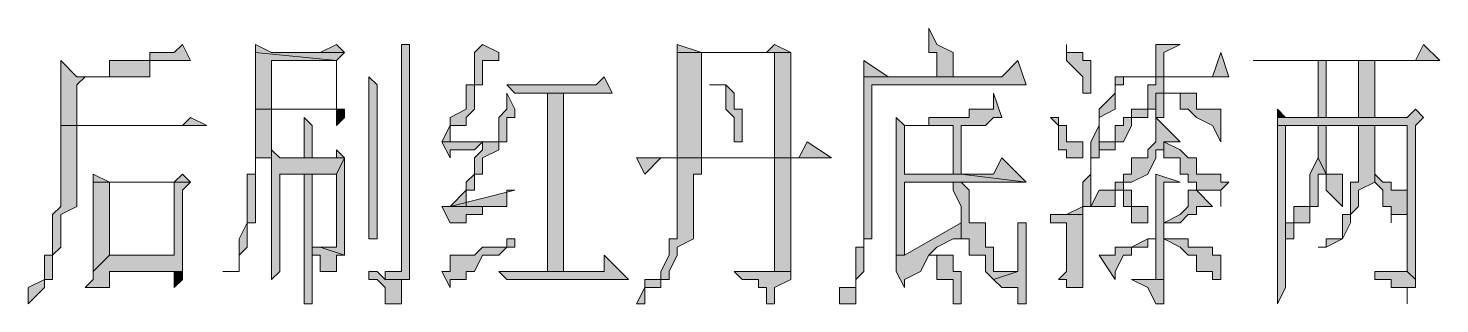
# Model space of a CAD drawing. Header units: millimetres. Extents: x 20 to 821, y 1 to 1134.
# Drawn here: x 651.24 to 682.56, y 581.18 to 587.3 of the extents above; entities that cross this region are included whole.
import ezdxf

# ---------------------------------------------------------------- set-up
doc = ezdxf.new("R2010")
doc.units = ezdxf.units.MM
doc.layers.add('1', color=7, linetype='Continuous')

msp = doc.modelspace()

# ---------------------------------------------------------------- hatches: boundary and pattern name
h = msp.add_hatch(color=0)
h.dxf.hatch_style = 2
h.paths.add_polyline_path([(671.22, 587.301732), (671.22, 586.761732), (671.4, 586.761732), (671.4, 586.221732), (670.32, 586.221732), (671.76, 586.221732), (671.76, 586.581732), (671.76, 586.761732), (671.4, 586.941732)])
h = msp.add_hatch(color=0)
h.dxf.hatch_style = 2
h.paths.add_polyline_path([(654.66, 586.941732), (654.48, 586.761732), (653.94, 586.761732), (653.94, 586.581732), (653.76, 586.581732), (654.84, 586.581732)])
h = msp.add_hatch(color=0)
h.dxf.hatch_style = 2
h.paths.add_polyline_path([(656.28, 586.941732), (656.28, 586.761732), (658.08, 586.581732), (658.08, 585.501732), (656.64, 585.501732), (656.28, 585.501732), (656.28, 585.321732), (656.28, 584.061732), (656.1, 584.061732), (656.1, 583.161732), (656.1, 582.981732), (655.92, 582.621732), (655.92, 581.901732), (655.56, 581.901732), (655.92, 581.901732), (655.92, 582.261732), (656.1, 582.441732), (656.1, 582.981732), (656.28, 582.981732), (656.28, 584.421732), (656.64, 584.421732), (656.64, 585.501732), (658.08, 585.501732), (658.08, 586.581732), (658.26, 586.761732), (656.64, 586.761732)])
h = msp.add_hatch(color=0)
h.dxf.hatch_style = 2
h.paths.add_polyline_path([(658.08, 586.941732), (657.72, 586.761732), (656.64, 586.761732), (658.26, 586.761732)])
h = msp.add_hatch(color=0)
h.dxf.hatch_style = 2
h.paths.add_polyline_path([(659.52, 586.941732), (659.52, 581.901732), (659.16, 581.901732), (659.16, 581.721732), (659.7, 581.721732), (659.7, 586.941732)])
h = msp.add_hatch(color=0)
h.dxf.hatch_style = 2
h.paths.add_polyline_path([(661.32, 586.941732), (661.14, 586.761732), (661.14, 586.041732), (660.96, 586.041732), (660.96, 585.501732), (660.6, 585.321732), (660.6, 585.141732), (660.42, 584.781732), (660.6, 584.781732), (660.6, 585.141732), (660.96, 585.141732), (660.96, 585.321732), (661.14, 585.501732), (661.14, 586.041732), (661.32, 586.041732), (661.32, 586.581732), (661.68, 586.581732), (661.68, 586.761732)])
h = msp.add_hatch(color=0)
h.dxf.hatch_style = 2
h.paths.add_polyline_path([(667.8, 586.941732), (667.62, 586.761732), (665.64, 586.761732), (665.64, 586.581732), (665.64, 584.421732), (666.18, 584.421732), (666.18, 586.761732), (667.8, 586.761732), (668.16, 586.761732)])
h = msp.add_hatch(color=0)
h.dxf.hatch_style = 2
h.paths.add_polyline_path([(665.64, 586.941732), (665.64, 586.761732), (666.18, 586.761732)])
h = msp.add_hatch(color=0)
h.dxf.hatch_style = 2
h.paths.add_polyline_path([(674.28, 586.941732), (674.28, 586.581732), (674.64, 586.221732), (674.64, 585.861732), (674.82, 585.861732), (674.82, 586.581732), (674.64, 586.581732), (674.64, 586.761732), (674.28, 586.761732)])
h = msp.add_hatch(color=0)
h.dxf.hatch_style = 2
h.paths.add_polyline_path([(676.26, 586.941732), (676.26, 586.221732), (676.44, 586.221732), (676.44, 586.761732), (676.8, 586.941732)])
h = msp.add_hatch(color=0)
h.dxf.hatch_style = 2
h.paths.add_polyline_path([(682.2, 586.941732), (682.02, 586.581732), (678.42, 586.581732), (678.6, 586.581732), (682.56, 586.581732)])
h = msp.add_hatch(color=0)
h.dxf.hatch_style = 2
h.paths.add_polyline_path([(656.28, 586.761732), (656.28, 585.501732), (656.64, 585.501732), (656.64, 586.581732), (658.08, 586.581732)])
h = msp.add_hatch(color=0)
h.dxf.hatch_style = 2
h.paths.add_polyline_path([(668.16, 586.761732), (667.8, 586.761732), (667.8, 584.421732), (668.16, 584.421732), (668.16, 586.581732)])
h = msp.add_hatch(color=0)
h.dxf.hatch_style = 2
h.paths.add_polyline_path([(677.7, 586.761732), (677.52, 586.221732), (675.36, 586.221732), (675.36, 586.041732), (675.54, 586.041732), (675.54, 586.221732), (677.88, 586.221732)])
h = msp.add_hatch(color=0)
h.dxf.hatch_style = 2
h.paths.add_polyline_path([(651.96, 586.581732), (651.96, 585.141732), (652.32, 585.141732), (652.32, 586.041732), (652.5, 586.221732), (653.4, 586.221732), (652.32, 586.221732)])
h = msp.add_hatch(color=0)
h.dxf.hatch_style = 2
h.paths.add_polyline_path([(653.76, 586.581732), (653.04, 586.581732), (653.04, 586.221732), (652.32, 586.221732), (653.4, 586.221732), (653.94, 586.221732), (653.94, 586.581732), (654.48, 586.581732), (654.66, 586.581732), (654.84, 586.581732)])
h = msp.add_hatch(color=0)
h.dxf.hatch_style = 2
h.paths.add_polyline_path([(673.2, 586.581732), (672.84, 586.221732), (669.78, 586.221732), (669.78, 586.041732), (669.78, 582.981732), (669.78, 582.441732), (669.6, 582.441732), (669.6, 581.541732), (669.24, 581.541732), (669.24, 581.181732), (669.6, 581.181732), (669.6, 581.721732), (669.78, 581.901732), (669.78, 582.621732), (669.96, 582.621732), (669.96, 586.041732), (673.38, 586.041732)])
h = msp.add_hatch(color=0)
h.dxf.hatch_style = 2
h.paths.add_polyline_path([(669.78, 586.581732), (669.78, 586.221732), (671.76, 586.221732), (670.32, 586.221732)])
h = msp.add_hatch(color=0)
h.dxf.hatch_style = 2
h.paths.add_polyline_path([(679.86, 586.581732), (679.86, 585.321732), (680.04, 585.321732), (680.04, 586.581732), (680.76, 586.581732)])
h = msp.add_hatch(color=0)
h.dxf.hatch_style = 2
h.paths.add_polyline_path([(681.12, 586.581732), (679.86, 586.581732), (680.76, 586.581732), (680.76, 585.321732), (680.04, 585.321732), (679.86, 585.321732), (681.12, 585.321732)])
h = msp.add_hatch(color=0)
h.dxf.hatch_style = 2
h.paths.add_polyline_path([(658.8, 586.221732), (658.8, 582.621732), (658.98, 582.621732), (658.98, 582.981732), (658.98, 586.041732)])
h = msp.add_hatch(color=0)
h.dxf.hatch_style = 2
h.paths.add_polyline_path([(664.02, 586.221732), (663.84, 586.041732), (661.86, 586.041732), (662.04, 585.861732), (664.2, 585.861732)])
h = msp.add_hatch(color=0)
h.dxf.hatch_style = 2
h.paths.add_polyline_path([(666.72, 586.041732), (666.36, 586.041732), (666.72, 586.041732), (666.72, 585.501732), (666.9, 585.321732), (666.9, 584.781732), (667.08, 584.781732), (667.08, 585.501732), (666.9, 585.501732), (666.9, 585.861732)])
h = msp.add_hatch(color=0)
h.dxf.hatch_style = 2
h.paths.add_polyline_path([(675.36, 586.041732), (675.36, 585.861732), (675, 585.501732), (675, 585.141732), (674.82, 584.781732), (674.82, 584.061732), (674.64, 583.881732), (674.64, 583.341732), (674.28, 583.161732), (674.1, 583.161732), (674.64, 583.161732), (674.64, 583.341732), (674.82, 583.341732), (674.82, 583.701732), (674.82, 584.421732), (675, 584.421732), (675, 585.321732), (675.36, 585.501732)])
h = msp.add_hatch(color=0)
h.dxf.hatch_style = 2
h.paths.add_polyline_path([(676.44, 586.221732), (676.26, 586.221732), (676.26, 586.041732), (676.08, 586.041732), (676.08, 585.861732), (676.08, 585.501732), (675.72, 585.501732), (675.72, 585.321732), (675.54, 585.321732), (675.54, 585.141732), (675.36, 585.141732), (675.36, 584.781732), (675, 584.781732), (675, 584.601732), (675.36, 584.601732), (675.36, 584.781732), (675.54, 584.781732), (675.72, 585.141732), (675.72, 585.321732), (676.08, 585.321732), (676.08, 585.501732), (676.26, 585.501732), (676.26, 585.861732), (676.44, 585.861732), (676.8, 585.861732), (676.44, 585.861732)])
h = msp.add_hatch(color=0)
h.dxf.hatch_style = 2
h.paths.add_polyline_path([(661.86, 585.861732), (661.86, 585.501732), (661.68, 585.321732), (661.68, 584.781732), (661.32, 584.781732), (660.42, 584.781732), (661.32, 584.781732), (661.32, 584.601732), (661.14, 584.421732), (661.14, 584.061732), (660.96, 583.881732), (660.96, 583.701732), (660.6, 583.341732), (660.42, 583.341732), (660.6, 582.981732), (660.96, 582.981732), (660.96, 583.161732), (661.32, 583.161732), (661.32, 583.341732), (660.6, 583.341732), (660.96, 583.341732), (660.96, 583.701732), (661.14, 583.701732), (661.14, 584.061732), (661.32, 584.061732), (661.32, 584.421732), (661.68, 584.601732), (661.68, 584.781732), (661.86, 584.781732), (661.86, 585.321732), (662.04, 585.321732), (662.04, 585.501732)])
h = msp.add_hatch(color=0)
h.dxf.hatch_style = 2
h.paths.add_polyline_path([(662.76, 581.901732), (663.12, 581.901732), (663.12, 585.861732), (662.76, 585.861732)])
h = msp.add_hatch(color=0)
h.dxf.hatch_style = 2
h.paths.add_polyline_path([(672.66, 585.861732), (672.66, 585.501732), (672.48, 585.501732), (672.12, 585.501732), (672.12, 585.321732), (671.22, 585.321732), (671.22, 585.141732), (670.68, 585.141732), (671.76, 585.141732), (671.76, 584.601732), (671.76, 584.061732), (670.68, 584.061732), (671.94, 584.061732), (671.94, 584.421732), (671.94, 585.141732), (672.12, 585.141732), (672.48, 585.141732), (672.66, 585.321732), (672.84, 585.321732)])
h = msp.add_hatch(color=0)
h.dxf.hatch_style = 2
h.paths.add_polyline_path([(676.26, 585.321732), (676.44, 585.321732), (676.44, 585.861732), (676.26, 585.861732)])
h = msp.add_hatch(color=0)
h.dxf.hatch_style = 2
h.paths.add_polyline_path([(676.8, 585.861732), (676.44, 585.861732), (676.8, 585.861732), (676.8, 585.501732), (676.98, 585.501732), (677.16, 585.321732), (677.52, 585.141732), (677.7, 584.781732), (677.7, 585.501732), (677.52, 585.501732), (677.16, 585.501732), (677.16, 585.861732), (676.98, 585.861732)])
h = msp.add_hatch(color=0)
h.dxf.hatch_style = 2
h.paths.add_polyline_path([(658.08, 585.501732), (658.08, 585.141732), (658.26, 585.321732), (658.26, 585.501732)])
h = msp.add_hatch(color=0)
h.dxf.hatch_style = 2
h.paths.add_polyline_path([(678.96, 585.501732), (678.96, 585.321732), (679.14, 585.321732)])
h = msp.add_hatch(color=0)
h.dxf.hatch_style = 2
h.paths.add_polyline_path([(682.02, 585.501732), (681.84, 585.321732), (678.96, 585.321732), (678.96, 585.141732), (681.84, 585.141732), (681.84, 582.261732), (681.84, 581.901732), (682.02, 581.721732), (682.02, 585.141732), (682.2, 585.321732)])
h = msp.add_hatch(color=0)
h.dxf.hatch_style = 2
h.paths.add_polyline_path([(654.84, 585.321732), (654.66, 585.141732), (651.96, 585.141732), (651.96, 584.781732), (651.96, 583.341732), (651.78, 583.161732), (651.78, 582.261732), (651.6, 582.261732), (651.6, 581.721732), (651.24, 581.541732), (651.24, 581.181732), (651.6, 581.541732), (651.6, 581.721732), (651.78, 581.721732), (651.78, 582.261732), (651.96, 582.441732), (651.96, 583.161732), (652.32, 583.341732), (652.32, 585.141732), (655.2, 585.141732)])
h = msp.add_hatch(color=0)
h.dxf.hatch_style = 2
h.paths.add_polyline_path([(657.36, 585.321732), (657.36, 584.421732), (657.54, 584.421732), (657.54, 585.141732)])
h = msp.add_hatch(color=0)
h.dxf.hatch_style = 2
h.paths.add_polyline_path([(670.5, 585.321732), (670.5, 582.261732), (670.68, 582.261732), (670.68, 583.881732), (671.76, 583.881732), (673.38, 583.881732), (671.94, 584.061732), (670.68, 584.061732), (670.68, 585.141732), (671.76, 585.141732), (670.68, 585.141732)])
h = msp.add_hatch(color=0)
h.dxf.hatch_style = 2
h.paths.add_polyline_path([(673.92, 585.321732), (674.1, 585.141732), (674.1, 584.601732), (674.28, 584.601732), (674.28, 584.421732), (674.64, 584.421732), (674.64, 584.781732), (674.28, 584.781732), (674.28, 585.141732), (674.1, 585.141732), (674.1, 585.321732)])
h = msp.add_hatch(color=0)
h.dxf.hatch_style = 2
h.paths.add_polyline_path([(676.26, 585.321732), (676.26, 584.781732), (676.08, 584.601732), (676.08, 584.421732), (675.72, 584.421732), (675.72, 584.061732), (675.54, 584.061732), (675.54, 583.881732), (675.36, 583.881732), (675.36, 583.701732), (675, 583.701732), (674.82, 583.341732), (675, 583.341732), (675.36, 583.341732), (675.36, 583.701732), (675.54, 583.701732), (675.54, 583.881732), (675.72, 583.881732), (676.08, 584.061732), (676.26, 584.421732), (676.26, 584.601732), (676.44, 584.601732), (676.44, 584.781732), (676.8, 584.781732)])
h = msp.add_hatch(color=0)
h.dxf.hatch_style = 2
h.paths.add_polyline_path([(678.96, 585.141732), (678.96, 581.541732), (678.96, 581.181732), (679.14, 581.541732), (679.14, 585.141732), (679.86, 585.141732), (681.84, 585.141732)])
h = msp.add_hatch(color=0)
h.dxf.hatch_style = 2
h.paths.add_polyline_path([(680.04, 585.141732), (679.86, 585.141732), (679.86, 584.781732), (679.86, 584.421732), (680.04, 584.061732), (680.04, 583.701732), (680.4, 583.341732), (680.4, 584.061732), (680.04, 584.061732)])
h = msp.add_hatch(color=0)
h.dxf.hatch_style = 2
h.paths.add_polyline_path([(681.12, 585.141732), (680.76, 585.141732), (680.76, 584.781732), (680.76, 583.881732), (680.58, 583.881732), (680.58, 583.161732), (680.4, 583.161732), (680.4, 582.621732), (680.04, 582.621732), (680.04, 582.441732), (679.86, 582.441732), (680.04, 582.441732), (680.4, 582.621732), (680.58, 582.981732), (680.58, 583.161732), (680.76, 583.341732), (680.76, 583.701732), (681.12, 583.881732)])
h = msp.add_hatch(color=0)
h.dxf.hatch_style = 2
h.paths.add_polyline_path([(660.42, 584.781732), (660.6, 584.421732), (660.6, 584.601732), (660.96, 584.601732), (661.14, 584.601732), (661.32, 584.781732)])
h = msp.add_hatch(color=0)
h.dxf.hatch_style = 2
h.paths.add_polyline_path([(668.52, 584.781732), (668.34, 584.421732), (664.74, 584.421732), (664.92, 584.061732), (665.28, 584.421732), (669.06, 584.421732)])
h = msp.add_hatch(color=0)
h.dxf.hatch_style = 2
h.paths.add_polyline_path([(676.44, 584.781732), (676.44, 584.421732), (676.8, 584.421732), (676.8, 584.061732), (676.98, 584.061732), (676.98, 583.881732), (677.16, 583.881732), (677.16, 583.701732), (677.52, 583.701732), (677.7, 583.701732), (677.7, 583.341732), (677.7, 583.701732), (677.88, 583.881732), (677.7, 583.881732), (677.7, 584.061732), (677.52, 584.061732), (677.16, 584.061732), (677.16, 584.421732), (676.98, 584.421732), (676.8, 584.601732)])
h = msp.add_hatch(color=0)
h.dxf.hatch_style = 2
h.paths.add_polyline_path([(656.64, 584.601732), (656.64, 581.721732), (656.82, 581.901732), (656.82, 584.061732), (657.36, 584.061732), (658.08, 584.061732), (658.26, 584.421732), (656.82, 584.421732)])
h = msp.add_hatch(color=0)
h.dxf.hatch_style = 2
h.paths.add_polyline_path([(658.08, 584.601732), (658.08, 584.421732), (657.54, 584.421732), (656.82, 584.421732), (658.26, 584.421732)])
h = msp.add_hatch(color=0)
h.dxf.hatch_style = 2
h.paths.add_polyline_path([(658.26, 584.421732), (658.08, 584.061732), (658.08, 582.441732), (657.72, 582.441732), (658.26, 582.261732)])
h = msp.add_hatch(color=0)
h.dxf.hatch_style = 2
h.paths.add_polyline_path([(666.18, 584.421732), (665.64, 584.421732), (665.64, 584.061732), (665.64, 582.621732), (665.46, 582.621732), (665.46, 582.261732), (665.28, 581.901732), (665.28, 581.721732), (664.92, 581.721732), (664.92, 581.541732), (664.74, 581.181732), (664.92, 581.181732), (664.92, 581.541732), (665.28, 581.541732), (665.28, 581.721732), (665.46, 581.721732), (665.46, 581.901732), (665.64, 582.261732), (665.64, 582.441732), (666, 582.621732), (666, 584.061732), (666.18, 584.061732)])
h = msp.add_hatch(color=0)
h.dxf.hatch_style = 2
h.paths.add_polyline_path([(668.16, 584.421732), (667.8, 584.421732), (667.8, 581.901732), (667.62, 581.901732), (668.16, 581.901732)])
h = msp.add_hatch(color=0)
h.dxf.hatch_style = 2
h.paths.add_polyline_path([(672.84, 584.421732), (672.66, 584.061732), (671.94, 584.061732), (673.38, 583.881732)])
h = msp.add_hatch(color=0)
h.dxf.hatch_style = 2
h.paths.add_polyline_path([(679.86, 584.421732), (679.68, 584.061732), (679.68, 583.341732), (679.32, 583.341732), (679.32, 582.981732), (679.14, 582.981732), (679.14, 582.441732), (679.14, 582.621732), (679.32, 582.621732), (679.32, 582.981732), (679.68, 582.981732), (679.68, 583.161732), (679.68, 583.341732), (679.86, 583.341732), (679.86, 583.701732), (679.86, 584.061732), (680.04, 584.061732)])
h = msp.add_hatch(color=0)
h.dxf.hatch_style = 2
h.paths.add_polyline_path([(652.68, 584.061732), (652.68, 583.881732), (654.48, 583.881732), (654.48, 582.261732), (653.04, 582.261732), (652.68, 581.901732), (652.68, 581.721732), (652.5, 581.541732), (653.04, 581.541732), (653.04, 581.901732), (654.66, 581.901732), (654.66, 582.261732), (654.66, 583.701732), (654.84, 583.881732), (653.04, 583.881732)])
h = msp.add_hatch(color=0)
h.dxf.hatch_style = 2
h.paths.add_polyline_path([(652.68, 583.881732), (652.68, 581.901732), (653.04, 582.261732), (653.04, 583.881732), (654.48, 583.881732)])
h = msp.add_hatch(color=0)
h.dxf.hatch_style = 2
h.paths.add_polyline_path([(654.66, 584.061732), (654.48, 583.881732), (653.04, 583.881732), (654.84, 583.881732)])
h = msp.add_hatch(color=0)
h.dxf.hatch_style = 2
h.paths.add_polyline_path([(657.54, 584.061732), (657.36, 584.061732), (657.36, 582.261732), (657.36, 581.181732), (657.54, 581.181732)])
h = msp.add_hatch(color=0)
h.dxf.hatch_style = 2
h.paths.add_polyline_path([(671.94, 583.881732), (671.76, 583.881732), (671.76, 583.701732), (671.94, 583.341732), (671.94, 582.621732), (672.12, 582.621732), (672.12, 582.261732), (672.48, 582.261732), (672.48, 581.901732), (672.66, 581.721732), (673.2, 581.901732), (672.66, 581.901732), (672.66, 582.261732), (672.66, 582.441732), (672.48, 582.441732), (672.48, 582.981732), (672.12, 582.981732), (672.12, 583.701732)])
h = msp.add_hatch(color=0)
h.dxf.hatch_style = 2
h.paths.add_polyline_path([(676.26, 584.061732), (676.26, 581.721732), (676.44, 581.721732), (676.44, 582.621732), (676.98, 582.621732), (676.44, 582.621732), (676.44, 582.981732), (676.8, 582.981732), (676.44, 582.981732), (676.44, 583.881732), (676.8, 583.881732)])
h = msp.add_hatch(color=0)
h.dxf.hatch_style = 2
h.paths.add_polyline_path([(681.12, 584.061732), (681.12, 583.881732), (681.3, 583.701732), (681.3, 583.341732), (681.48, 583.341732), (681.48, 582.981732), (681.48, 583.161732), (681.84, 583.161732), (681.84, 583.341732), (681.84, 583.701732), (681.48, 583.701732), (681.48, 583.881732), (681.3, 583.881732)])
h = msp.add_hatch(color=0)
h.dxf.hatch_style = 2
h.paths.add_polyline_path([(662.04, 583.701732), (660.6, 583.341732), (661.86, 583.341732), (661.86, 583.701732)])
h = msp.add_hatch(color=0)
h.dxf.hatch_style = 2
h.paths.add_polyline_path([(675.54, 583.701732), (675.54, 583.341732), (675.72, 583.341732), (675.72, 582.981732), (676.08, 582.981732), (676.08, 583.341732), (675.72, 583.341732), (675.72, 583.701732)])
h = msp.add_hatch(color=0)
h.dxf.hatch_style = 2
h.paths.add_polyline_path([(677.16, 583.701732), (676.98, 583.701732), (676.98, 583.341732), (676.8, 583.161732), (676.44, 582.981732), (676.8, 582.981732), (676.98, 583.161732), (677.16, 583.161732), (677.16, 583.341732), (677.52, 583.341732)])
h = msp.add_hatch(color=0)
h.dxf.hatch_style = 2
h.paths.add_polyline_path([(671.94, 582.981732), (670.68, 582.261732), (670.5, 582.261732), (670.5, 581.901732), (670.68, 581.541732), (670.68, 581.721732), (671.04, 581.901732), (671.22, 582.261732), (671.4, 582.441732), (671.76, 582.621732), (671.94, 582.621732)])
h = msp.add_hatch(color=0)
h.dxf.hatch_style = 2
h.paths.add_polyline_path([(673.2, 582.981732), (673.2, 581.901732), (672.66, 581.721732), (672.84, 581.541732), (673.2, 581.541732), (673.2, 581.181732), (673.38, 581.181732), (673.38, 581.541732), (673.38, 582.621732), (673.38, 582.981732)])
h = msp.add_hatch(color=0)
h.dxf.hatch_style = 2
h.paths.add_polyline_path([(673.92, 583.161732), (673.92, 582.981732), (674.1, 582.981732), (674.28, 582.981732), (674.28, 582.621732), (674.28, 581.901732), (674.1, 581.721732), (674.28, 581.721732), (674.28, 581.541732), (674.64, 581.541732), (674.64, 581.721732), (674.64, 581.901732), (674.64, 582.261732), (674.64, 583.161732), (674.1, 583.161732)])
h = msp.add_hatch(color=0)
h.dxf.hatch_style = 2
h.paths.add_polyline_path([(662.04, 582.621732), (661.86, 582.621732), (661.86, 582.441732), (661.32, 582.441732), (661.14, 582.261732), (660.6, 582.261732), (660.6, 581.901732), (660.42, 581.901732), (660.6, 581.541732), (660.6, 581.721732), (660.96, 581.721732), (660.96, 581.901732), (661.14, 581.901732), (661.32, 582.261732), (661.68, 582.261732), (661.86, 582.441732), (662.04, 582.441732)])
h = msp.add_hatch(color=0)
h.dxf.hatch_style = 2
h.paths.add_polyline_path([(676.26, 582.621732), (676.08, 582.621732), (675.72, 582.441732), (675.36, 582.441732), (675.36, 582.261732), (675, 582.261732), (675.36, 581.721732), (675.36, 581.901732), (675.54, 582.261732), (675.72, 582.261732), (675.72, 582.441732), (676.08, 582.441732), (676.08, 582.621732)])
h = msp.add_hatch(color=0)
h.dxf.hatch_style = 2
h.paths.add_polyline_path([(676.98, 582.621732), (676.44, 582.621732), (676.8, 582.441732), (676.98, 582.261732), (677.16, 582.261732), (677.16, 581.901732), (677.52, 581.901732), (677.52, 581.721732), (677.7, 581.721732), (677.7, 581.901732), (677.7, 582.261732), (677.52, 582.261732), (677.52, 582.441732), (677.16, 582.441732), (676.98, 582.441732)])
h = msp.add_hatch(color=0)
h.dxf.hatch_style = 2
h.paths.add_polyline_path([(657.54, 582.441732), (657.54, 582.261732), (657.72, 582.261732), (657.72, 581.901732), (658.08, 581.901732), (658.08, 582.261732), (658.26, 582.261732), (657.72, 582.441732)])
h = msp.add_hatch(color=0)
h.dxf.hatch_style = 2
h.paths.add_polyline_path([(664.02, 582.261732), (664.02, 581.901732), (663.12, 581.901732), (661.68, 581.901732), (661.86, 581.721732), (664.56, 581.721732)])
h = msp.add_hatch(color=0)
h.dxf.hatch_style = 2
h.paths.add_polyline_path([(671.4, 582.261732), (671.22, 582.261732), (671.4, 582.261732), (671.4, 581.721732), (671.76, 581.721732), (671.76, 581.181732), (671.94, 581.181732), (671.94, 581.901732), (671.76, 581.901732), (671.76, 582.261732)])
h = msp.add_hatch(color=0)
h.dxf.hatch_style = 2
h.paths.add_polyline_path([(654.66, 581.901732), (654.48, 581.901732), (654.48, 581.541732), (654.66, 581.721732)])
h = msp.add_hatch(color=0)
h.dxf.hatch_style = 2
h.paths.add_polyline_path([(658.8, 581.901732), (658.8, 581.721732), (658.98, 581.721732), (659.16, 581.541732), (659.16, 581.181732), (659.52, 581.181732), (659.52, 581.721732), (659.7, 581.721732), (659.16, 581.721732), (658.98, 581.901732)])
h = msp.add_hatch(color=0)
h.dxf.hatch_style = 2
h.paths.add_polyline_path([(666.9, 581.901732), (667.08, 581.721732), (667.44, 581.721732), (667.44, 581.541732), (667.62, 581.541732), (667.62, 581.181732), (667.8, 581.181732), (667.8, 581.541732), (668.16, 581.721732), (668.16, 581.901732), (667.62, 581.901732), (667.08, 581.901732)])
h = msp.add_hatch(color=0)
h.dxf.hatch_style = 2
h.paths.add_polyline_path([(675.72, 581.721732), (676.08, 581.541732), (676.26, 581.181732), (676.44, 581.181732), (676.44, 581.541732), (676.44, 581.721732), (676.26, 581.721732)])
h = msp.add_hatch(color=0)
h.dxf.hatch_style = 2
h.paths.add_polyline_path([(681.12, 581.901732), (681.12, 581.721732), (681.3, 581.721732), (681.48, 581.721732), (681.48, 581.541732), (681.84, 581.541732), (681.84, 581.181732), (681.84, 581.541732), (682.02, 581.541732), (682.02, 581.721732), (681.84, 581.901732)])

# ---------------------------------------------------------------- linework, layer by layer
at = {"layer": '1', "color": 0, "lineweight": 5}
for points in [[(671.22, 587.301732), (671.22, 586.761732), (671.4, 586.761732), (671.4, 586.221732), (670.32, 586.221732), (671.76, 586.221732), (671.76, 586.581732), (671.76, 586.761732), (671.4, 586.941732), (671.22, 587.301732)], [(654.66, 586.941732), (654.48, 586.761732), (653.94, 586.761732), (653.94, 586.581732), (653.76, 586.581732), (654.84, 586.581732), (654.66, 586.941732)], [(656.28, 586.941732), (656.28, 586.761732), (658.08, 586.581732), (658.08, 585.501732), (656.64, 585.501732), (656.28, 585.501732), (656.28, 585.321732), (656.28, 584.061732), (656.1, 584.061732), (656.1, 583.161732), (656.1, 582.981732), (655.92, 582.621732), (655.92, 581.901732), (655.56, 581.901732), (655.92, 581.901732), (655.92, 582.261732), (656.1, 582.441732), (656.1, 582.981732), (656.28, 582.981732), (656.28, 584.421732), (656.64, 584.421732), (656.64, 585.501732), (658.08, 585.501732), (658.08, 586.581732), (658.26, 586.761732), (656.64, 586.761732), (656.28, 586.941732)], [(658.08, 586.941732), (657.72, 586.761732), (656.64, 586.761732), (658.26, 586.761732), (658.08, 586.941732)], [(659.52, 586.941732), (659.52, 581.901732), (659.16, 581.901732), (659.16, 581.721732), (659.7, 581.721732), (659.7, 586.941732), (659.52, 586.941732)], [(661.32, 586.941732), (661.14, 586.761732), (661.14, 586.041732), (660.96, 586.041732), (660.96, 585.501732), (660.6, 585.321732), (660.6, 585.141732), (660.42, 584.781732), (660.6, 584.781732), (660.6, 585.141732), (660.96, 585.141732), (660.96, 585.321732), (661.14, 585.501732), (661.14, 586.041732), (661.32, 586.041732), (661.32, 586.581732), (661.68, 586.581732), (661.68, 586.761732), (661.32, 586.941732)], [(667.8, 586.941732), (667.62, 586.761732), (665.64, 586.761732), (665.64, 586.581732), (665.64, 584.421732), (666.18, 584.421732), (666.18, 586.761732), (667.8, 586.761732), (668.16, 586.761732), (667.8, 586.941732)], [(665.64, 586.941732), (665.64, 586.761732), (666.18, 586.761732), (665.64, 586.941732)], [(674.28, 586.941732), (674.28, 586.581732), (674.64, 586.221732), (674.64, 585.861732), (674.82, 585.861732), (674.82, 586.581732), (674.64, 586.581732), (674.64, 586.761732), (674.28, 586.761732), (674.28, 586.941732)], [(676.26, 586.941732), (676.26, 586.221732), (676.44, 586.221732), (676.44, 586.761732), (676.8, 586.941732), (676.26, 586.941732)], [(682.2, 586.941732), (682.02, 586.581732), (678.42, 586.581732), (678.6, 586.581732), (682.56, 586.581732), (682.2, 586.941732)], [(656.28, 586.761732), (656.28, 585.501732), (656.64, 585.501732), (656.64, 586.581732), (658.08, 586.581732), (656.28, 586.761732)], [(668.16, 586.761732), (667.8, 586.761732), (667.8, 584.421732), (668.16, 584.421732), (668.16, 586.581732), (668.16, 586.761732)], [(677.7, 586.761732), (677.52, 586.221732), (675.36, 586.221732), (675.36, 586.041732), (675.54, 586.041732), (675.54, 586.221732), (677.88, 586.221732), (677.7, 586.761732)], [(651.96, 586.581732), (651.96, 585.141732), (652.32, 585.141732), (652.32, 586.041732), (652.5, 586.221732), (653.4, 586.221732), (652.32, 586.221732), (651.96, 586.581732)], [(653.76, 586.581732), (653.04, 586.581732), (653.04, 586.221732), (652.32, 586.221732), (653.4, 586.221732), (653.94, 586.221732), (653.94, 586.581732), (654.48, 586.581732), (654.66, 586.581732), (654.84, 586.581732), (653.76, 586.581732)], [(673.2, 586.581732), (672.84, 586.221732), (669.78, 586.221732), (669.78, 586.041732), (669.78, 582.981732), (669.78, 582.981732), (669.78, 582.441732), (669.6, 582.441732), (669.6, 581.541732), (669.24, 581.541732), (669.24, 581.181732), (669.6, 581.181732), (669.6, 581.721732), (669.78, 581.901732), (669.78, 582.621732), (669.96, 582.621732), (669.96, 586.041732), (673.38, 586.041732), (673.2, 586.581732)], [(669.78, 586.581732), (669.78, 586.221732), (671.76, 586.221732), (670.32, 586.221732), (669.78, 586.581732)], [(679.86, 586.581732), (679.86, 585.321732), (680.04, 585.321732), (680.04, 586.581732), (680.76, 586.581732), (679.86, 586.581732)], [(681.12, 586.581732), (679.86, 586.581732), (680.76, 586.581732), (680.76, 585.321732), (680.04, 585.321732), (679.86, 585.321732), (681.12, 585.321732), (681.12, 586.581732)], [(658.8, 586.221732), (658.8, 582.621732), (658.8, 582.621732), (658.98, 582.621732), (658.98, 582.981732), (658.98, 586.041732), (658.8, 586.221732)], [(664.02, 586.221732), (663.84, 586.041732), (661.86, 586.041732), (662.04, 585.861732), (664.2, 585.861732), (664.02, 586.221732)], [(666.72, 586.041732), (666.36, 586.041732), (666.72, 586.041732), (666.72, 585.501732), (666.9, 585.321732), (666.9, 584.781732), (667.08, 584.781732), (667.08, 585.501732), (666.9, 585.501732), (666.9, 585.861732), (666.72, 586.041732)], [(675.36, 586.041732), (675.36, 585.861732), (675, 585.501732), (675, 585.141732), (674.82, 584.781732), (674.82, 584.061732), (674.64, 583.881732), (674.64, 583.341732), (674.28, 583.161732), (674.1, 583.161732), (674.64, 583.161732), (674.64, 583.341732), (674.82, 583.341732), (674.82, 583.701732), (674.82, 584.421732), (675, 584.421732), (675, 585.321732), (675.36, 585.501732), (675.36, 586.041732)], [(676.44, 586.221732), (676.26, 586.221732), (676.26, 586.041732), (676.08, 586.041732), (676.08, 585.861732), (676.08, 585.501732), (675.72, 585.501732), (675.72, 585.321732), (675.54, 585.321732), (675.54, 585.141732), (675.36, 585.141732), (675.36, 584.781732), (675, 584.781732), (675, 584.601732), (675.36, 584.601732), (675.36, 584.781732), (675.54, 584.781732), (675.72, 585.141732), (675.72, 585.321732), (676.08, 585.321732), (676.08, 585.501732), (676.26, 585.501732), (676.26, 585.861732), (676.44, 585.861732), (676.8, 585.861732), (676.44, 585.861732), (676.44, 586.221732)], [(661.86, 585.861732), (661.86, 585.501732), (661.68, 585.321732), (661.68, 584.781732), (661.32, 584.781732), (660.42, 584.781732), (661.32, 584.781732), (661.32, 584.601732), (661.14, 584.421732), (661.14, 584.061732), (660.96, 583.881732), (660.96, 583.701732), (660.6, 583.341732), (660.6, 583.341732), (660.42, 583.341732), (660.6, 582.981732), (660.96, 582.981732), (660.96, 583.161732), (661.32, 583.161732), (661.32, 583.341732), (660.6, 583.341732), (660.96, 583.341732), (660.96, 583.701732), (661.14, 583.701732), (661.14, 584.061732), (661.32, 584.061732), (661.32, 584.421732), (661.68, 584.601732), (661.68, 584.781732), (661.86, 584.781732), (661.86, 585.321732), (662.04, 585.321732), (662.04, 585.501732), (661.86, 585.861732)], [(662.76, 581.901732), (663.12, 581.901732), (663.12, 585.861732), (662.76, 585.861732), (662.76, 581.901732)], [(672.66, 585.861732), (672.66, 585.501732), (672.48, 585.501732), (672.12, 585.501732), (672.12, 585.321732), (671.22, 585.321732), (671.22, 585.141732), (670.68, 585.141732), (671.76, 585.141732), (671.76, 584.601732), (671.76, 584.601732), (671.76, 584.061732), (670.68, 584.061732), (671.94, 584.061732), (671.94, 584.421732), (671.94, 585.141732), (672.12, 585.141732), (672.48, 585.141732), (672.66, 585.321732), (672.84, 585.321732), (672.66, 585.861732)], [(676.26, 585.321732), (676.44, 585.321732), (676.44, 585.861732), (676.26, 585.861732), (676.26, 585.321732)], [(676.8, 585.861732), (676.44, 585.861732), (676.8, 585.861732), (676.8, 585.501732), (676.98, 585.501732), (677.16, 585.321732), (677.52, 585.141732), (677.7, 584.781732), (677.7, 585.501732), (677.52, 585.501732), (677.16, 585.501732), (677.16, 585.501732), (677.16, 585.861732), (676.98, 585.861732), (676.8, 585.861732)], [(658.08, 585.501732), (658.08, 585.141732), (658.26, 585.321732), (658.26, 585.501732), (658.08, 585.501732)], [(678.96, 585.501732), (678.96, 585.321732), (679.14, 585.321732), (678.96, 585.501732)], [(682.02, 585.501732), (681.84, 585.321732), (678.96, 585.321732), (678.96, 585.141732), (681.84, 585.141732), (681.84, 582.261732), (681.84, 581.901732), (682.02, 581.721732), (682.02, 585.141732), (682.2, 585.321732), (682.02, 585.501732)], [(654.84, 585.321732), (654.66, 585.141732), (651.96, 585.141732), (651.96, 584.781732), (651.96, 583.341732), (651.78, 583.161732), (651.78, 582.261732), (651.6, 582.261732), (651.6, 581.721732), (651.24, 581.541732), (651.24, 581.181732), (651.6, 581.541732), (651.6, 581.721732), (651.78, 581.721732), (651.78, 582.261732), (651.96, 582.441732), (651.96, 583.161732), (652.32, 583.341732), (652.32, 585.141732), (655.2, 585.141732), (654.84, 585.321732)], [(657.36, 585.321732), (657.36, 584.421732), (657.54, 584.421732), (657.54, 585.141732), (657.36, 585.321732)], [(670.5, 585.321732), (670.5, 582.261732), (670.68, 582.261732), (670.68, 583.881732), (671.76, 583.881732), (673.38, 583.881732), (671.94, 584.061732), (670.68, 584.061732), (670.68, 585.141732), (671.76, 585.141732), (670.68, 585.141732), (670.5, 585.321732)], [(673.92, 585.321732), (674.1, 585.141732), (674.1, 584.601732), (674.28, 584.601732), (674.28, 584.421732), (674.64, 584.421732), (674.64, 584.781732), (674.28, 584.781732), (674.28, 585.141732), (674.1, 585.141732), (674.1, 585.321732), (673.92, 585.321732)], [(676.26, 585.321732), (676.26, 584.781732), (676.08, 584.601732), (676.08, 584.421732), (675.72, 584.421732), (675.72, 584.061732), (675.54, 584.061732), (675.54, 583.881732), (675.36, 583.881732), (675.36, 583.701732), (675, 583.701732), (674.82, 583.341732), (675, 583.341732), (675.36, 583.341732), (675.36, 583.701732), (675.54, 583.701732), (675.54, 583.881732), (675.72, 583.881732), (676.08, 584.061732), (676.26, 584.421732), (676.26, 584.601732), (676.44, 584.601732), (676.44, 584.781732), (676.8, 584.781732), (676.26, 585.321732)], [(678.96, 585.141732), (678.96, 581.541732), (678.96, 581.181732), (679.14, 581.541732), (679.14, 585.141732), (679.86, 585.141732), (681.84, 585.141732), (678.96, 585.141732)], [(680.04, 585.141732), (679.86, 585.141732), (679.86, 584.781732), (679.86, 584.421732), (680.04, 584.061732), (680.04, 583.701732), (680.4, 583.341732), (680.4, 584.061732), (680.04, 584.061732), (680.04, 585.141732)], [(681.12, 585.141732), (680.76, 585.141732), (680.76, 584.781732), (680.76, 583.881732), (680.58, 583.881732), (680.58, 583.161732), (680.4, 583.161732), (680.4, 582.621732), (680.04, 582.621732), (680.04, 582.441732), (679.86, 582.441732), (680.04, 582.441732), (680.4, 582.621732), (680.58, 582.981732), (680.58, 583.161732), (680.76, 583.341732), (680.76, 583.701732), (681.12, 583.881732), (681.12, 585.141732)], [(660.42, 584.781732), (660.6, 584.421732), (660.6, 584.601732), (660.96, 584.601732), (661.14, 584.601732), (661.32, 584.781732), (660.42, 584.781732)], [(668.52, 584.781732), (668.34, 584.421732), (664.74, 584.421732), (664.92, 584.061732), (665.28, 584.421732), (669.06, 584.421732), (668.52, 584.781732)], [(676.44, 584.781732), (676.44, 584.421732), (676.8, 584.421732), (676.8, 584.061732), (676.98, 584.061732), (676.98, 583.881732), (677.16, 583.881732), (677.16, 583.701732), (677.52, 583.701732), (677.7, 583.701732), (677.7, 583.341732), (677.7, 583.701732), (677.88, 583.881732), (677.7, 583.881732), (677.7, 584.061732), (677.52, 584.061732), (677.16, 584.061732), (677.16, 584.421732), (676.98, 584.421732), (676.8, 584.601732), (676.44, 584.781732)], [(656.64, 584.601732), (656.64, 581.721732), (656.82, 581.901732), (656.82, 584.061732), (657.36, 584.061732), (658.08, 584.061732), (658.26, 584.421732), (656.82, 584.421732), (656.64, 584.601732)], [(658.08, 584.601732), (658.08, 584.421732), (657.54, 584.421732), (656.82, 584.421732), (658.26, 584.421732), (658.08, 584.601732)], [(658.26, 584.421732), (658.08, 584.061732), (658.08, 582.441732), (657.72, 582.441732), (658.26, 582.261732), (658.26, 584.421732)], [(666.18, 584.421732), (665.64, 584.421732), (665.64, 584.061732), (665.64, 582.621732), (665.46, 582.621732), (665.46, 582.261732), (665.28, 581.901732), (665.28, 581.721732), (664.92, 581.721732), (664.92, 581.541732), (664.74, 581.181732), (664.92, 581.181732), (664.92, 581.541732), (665.28, 581.541732), (665.28, 581.721732), (665.46, 581.721732), (665.46, 581.901732), (665.64, 582.261732), (665.64, 582.441732), (666, 582.621732), (666, 584.061732), (666.18, 584.061732), (666.18, 584.421732)], [(668.16, 584.421732), (667.8, 584.421732), (667.8, 581.901732), (667.62, 581.901732), (668.16, 581.901732), (668.16, 584.421732)], [(672.84, 584.421732), (672.66, 584.061732), (671.94, 584.061732), (673.38, 583.881732), (672.84, 584.421732)], [(679.86, 584.421732), (679.68, 584.061732), (679.68, 583.341732), (679.32, 583.341732), (679.32, 582.981732), (679.14, 582.981732), (679.14, 582.441732), (679.14, 582.621732), (679.32, 582.621732), (679.32, 582.981732), (679.68, 582.981732), (679.68, 583.161732), (679.68, 583.341732), (679.86, 583.341732), (679.86, 583.701732), (679.86, 584.061732), (680.04, 584.061732), (679.86, 584.421732)], [(652.68, 584.061732), (652.68, 583.881732), (654.48, 583.881732), (654.48, 582.261732), (653.04, 582.261732), (652.68, 581.901732), (652.68, 581.721732), (652.5, 581.541732), (653.04, 581.541732), (653.04, 581.901732), (654.66, 581.901732), (654.66, 582.261732), (654.66, 583.701732), (654.84, 583.881732), (653.04, 583.881732), (652.68, 584.061732)], [(652.68, 583.881732), (652.68, 581.901732), (653.04, 582.261732), (653.04, 583.881732), (654.48, 583.881732), (652.68, 583.881732)], [(654.66, 584.061732), (654.48, 583.881732), (653.04, 583.881732), (654.84, 583.881732), (654.66, 584.061732)], [(657.54, 584.061732), (657.36, 584.061732), (657.36, 582.261732), (657.36, 581.181732), (657.54, 581.181732), (657.54, 584.061732)], [(671.94, 583.881732), (671.76, 583.881732), (671.76, 583.701732), (671.94, 583.341732), (671.94, 582.621732), (672.12, 582.621732), (672.12, 582.261732), (672.48, 582.261732), (672.48, 581.901732), (672.66, 581.721732), (673.2, 581.901732), (672.66, 581.901732), (672.66, 582.261732), (672.66, 582.261732), (672.66, 582.441732), (672.48, 582.441732), (672.48, 582.981732), (672.12, 582.981732), (672.12, 583.701732), (671.94, 583.881732)], [(676.26, 584.061732), (676.26, 581.721732), (676.44, 581.721732), (676.44, 582.621732), (676.98, 582.621732), (676.44, 582.621732), (676.44, 582.981732), (676.8, 582.981732), (676.44, 582.981732), (676.44, 583.881732), (676.8, 583.881732), (676.26, 584.061732)], [(681.12, 584.061732), (681.12, 583.881732), (681.3, 583.701732), (681.3, 583.341732), (681.48, 583.341732), (681.48, 582.981732), (681.48, 583.161732), (681.84, 583.161732), (681.84, 583.341732), (681.84, 583.701732), (681.48, 583.701732), (681.48, 583.881732), (681.3, 583.881732), (681.12, 584.061732)], [(662.04, 583.701732), (660.6, 583.341732), (661.86, 583.341732), (661.86, 583.701732), (662.04, 583.701732)], [(675.54, 583.701732), (675.54, 583.341732), (675.72, 583.341732), (675.72, 582.981732), (676.08, 582.981732), (676.08, 583.341732), (675.72, 583.341732), (675.72, 583.701732), (675.54, 583.701732)], [(677.16, 583.701732), (676.98, 583.701732), (676.98, 583.341732), (676.8, 583.161732), (676.44, 582.981732), (676.8, 582.981732), (676.98, 583.161732), (677.16, 583.161732), (677.16, 583.341732), (677.52, 583.341732), (677.16, 583.701732)], [(671.94, 582.981732), (670.68, 582.261732), (670.5, 582.261732), (670.5, 581.901732), (670.68, 581.541732), (670.68, 581.721732), (671.04, 581.901732), (671.22, 582.261732), (671.4, 582.441732), (671.76, 582.621732), (671.94, 582.621732), (671.94, 582.981732)], [(673.2, 582.981732), (673.2, 581.901732), (672.66, 581.721732), (672.84, 581.541732), (673.2, 581.541732), (673.2, 581.181732), (673.38, 581.181732), (673.38, 581.541732), (673.38, 582.621732), (673.38, 582.981732), (673.2, 582.981732)], [(673.92, 583.161732), (673.92, 582.981732), (674.1, 582.981732), (674.28, 582.981732), (674.28, 582.621732), (674.28, 581.901732), (674.1, 581.721732), (674.28, 581.721732), (674.28, 581.541732), (674.64, 581.541732), (674.64, 581.721732), (674.64, 581.901732), (674.64, 582.261732), (674.64, 583.161732), (674.1, 583.161732), (673.92, 583.161732)], [(662.04, 582.621732), (661.86, 582.621732), (661.86, 582.441732), (661.32, 582.441732), (661.14, 582.261732), (660.6, 582.261732), (660.6, 581.901732), (660.42, 581.901732), (660.6, 581.541732), (660.6, 581.721732), (660.96, 581.721732), (660.96, 581.721732), (660.96, 581.901732), (661.14, 581.901732), (661.32, 582.261732), (661.68, 582.261732), (661.86, 582.441732), (662.04, 582.441732), (662.04, 582.621732)], [(676.26, 582.621732), (676.08, 582.621732), (675.72, 582.441732), (675.36, 582.441732), (675.36, 582.261732), (675, 582.261732), (675.36, 581.721732), (675.36, 581.901732), (675.54, 582.261732), (675.72, 582.261732), (675.72, 582.441732), (676.08, 582.441732), (676.08, 582.621732), (676.26, 582.621732)], [(676.98, 582.621732), (676.44, 582.621732), (676.8, 582.441732), (676.98, 582.261732), (677.16, 582.261732), (677.16, 581.901732), (677.52, 581.901732), (677.52, 581.721732), (677.7, 581.721732), (677.7, 581.901732), (677.7, 582.261732), (677.52, 582.261732), (677.52, 582.441732), (677.16, 582.441732), (677.16, 582.441732), (676.98, 582.441732), (676.98, 582.621732)], [(657.54, 582.441732), (657.54, 582.261732), (657.72, 582.261732), (657.72, 581.901732), (658.08, 581.901732), (658.08, 582.261732), (658.26, 582.261732), (657.72, 582.441732), (657.54, 582.441732)], [(664.02, 582.261732), (664.02, 581.901732), (663.12, 581.901732), (661.68, 581.901732), (661.86, 581.721732), (664.56, 581.721732), (664.02, 582.261732)], [(671.4, 582.261732), (671.22, 582.261732), (671.4, 582.261732), (671.4, 581.721732), (671.76, 581.721732), (671.76, 581.181732), (671.94, 581.181732), (671.94, 581.901732), (671.76, 581.901732), (671.76, 582.261732), (671.4, 582.261732)], [(654.66, 581.901732), (654.48, 581.901732), (654.48, 581.541732), (654.66, 581.721732), (654.66, 581.901732)], [(658.8, 581.901732), (658.8, 581.721732), (658.98, 581.721732), (659.16, 581.541732), (659.16, 581.181732), (659.52, 581.181732), (659.52, 581.721732), (659.7, 581.721732), (659.16, 581.721732), (658.98, 581.901732), (658.8, 581.901732)], [(666.9, 581.901732), (667.08, 581.721732), (667.44, 581.721732), (667.44, 581.541732), (667.62, 581.541732), (667.62, 581.181732), (667.8, 581.181732), (667.8, 581.541732), (668.16, 581.721732), (668.16, 581.901732), (667.62, 581.901732), (667.08, 581.901732), (666.9, 581.901732)], [(675.72, 581.721732), (676.08, 581.541732), (676.26, 581.181732), (676.44, 581.181732), (676.44, 581.541732), (676.44, 581.721732), (676.26, 581.721732), (675.72, 581.721732)], [(681.12, 581.901732), (681.12, 581.721732), (681.3, 581.721732), (681.48, 581.721732), (681.48, 581.541732), (681.84, 581.541732), (681.84, 581.181732), (681.84, 581.541732), (682.02, 581.541732), (682.02, 581.721732), (681.84, 581.901732), (681.12, 581.901732)]]:
    msp.add_lwpolyline(points, dxfattribs=at)

doc.saveas('drawing.dxf')
